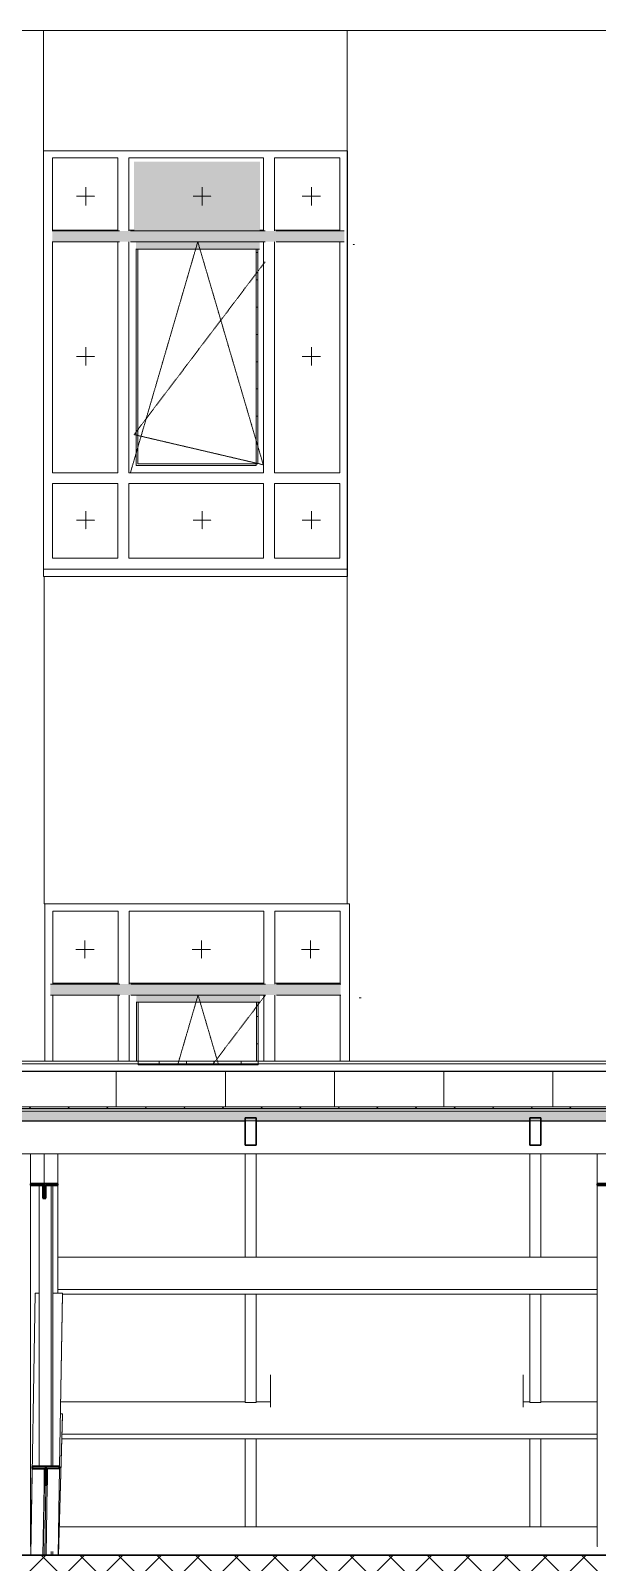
# Model space of a CAD drawing. Header units: millimetres. Extents: x -3929 to 624051, y 52832 to 514950.
# Drawn here: x 517461 to 520576, y 116246 to 124666 of the extents above; entities that cross this region are included whole.
import ezdxf

# ---------------------------------------------------------------- set-up
doc = ezdxf.new("R2010")
doc.units = ezdxf.units.MM
doc.linetypes.add('ADSK_Штриховая_ш3 п1_5', pattern=[4.5, 3, -1.5])
for name, color, linetype, lineweight in [('Каркас', 7, 'Continuous', 18), ('Крыша', 7, 'Continuous', 9), ('Крыша штриховка', 7, 'Continuous', 9), ('Несущие колонны', 7, 'Continuous', 18), ('Ограждение', 7, 'Continuous', 9), ('Окна', 7, 'Continuous', 9), ('Перекрытие', 7, 'Continuous', 18), ('Стены внутренние', 7, 'Continuous', 18), ('Стены наружные', 7, 'Continuous', 18), ('Узлы', 7, 'Continuous', 18), ('ШТРИХОВКА', 252, 'Continuous', 15)]:
    doc.layers.add(name, color=color, linetype=linetype, lineweight=lineweight)
doc.layers.add('Линии', color=7, linetype='Continuous', lineweight=9, true_color=0x00a600)
pattern_1 = [(0, (492818.01, 121045.93), (0, 150), []), (90, (492818.01, 121045.93), (-150, 9e-15), [])]

# ---------------------------------------------------------------- blocks, each defined once
blk = doc.blocks.new('окно трехпол с фрамугой - 1700-2320_h_ _нов_-V68-Разрез 2-2')
at = {"layer": 'Окна'}
for p, q in [((34212, 7080), (33852, 7080)), ((33852, 7080), (33852, 6678.6)), ((34211.8, 6683.4), (34211.8, 7080)), ((34212, 6678.6), (34212, 7080)), ((35011.9, 7080), (34271.9, 7080)), ((34271.9, 6678.6), (34271.9, 7080)), ((35011.8, 6683.4), (35011.8, 7080)), ((35011.9, 6678.6), (35011.9, 7080)), ((35431.9, 7080), (35071.9, 7080)), ((35071.9, 6678.6), (35071.9, 7080)), ((35431.8, 6683.4), (35431.8, 7080)), ((35431.9, 6678.6), (35431.9, 7080)), ((33852, 6618.6), (33852, 6255)), ((34211.8, 6255), (34211.8, 6618.6)), ((34212, 6255), (34212, 6618.6)), ((34271.9, 6255), (34271.9, 6618.6)), ((35011.9, 6255), (35011.9, 6618.6)), ((35071.9, 6255), (35071.9, 6618.6)), ((35431.8, 6255), (35431.8, 6618.6)), ((35431.9, 6255), (35431.9, 6618.6))]:
    blk.add_line(p, q, dxfattribs=at)
blk = doc.blocks.new('окно трехпол с фрамугой - 1700-2320_h_ _нов_-2116361-Разрез 2-2')
at = {"layer": 'Окна'}
for p, q in [((34210.1, 11220), (33850.1, 11220)), ((33850.1, 11220), (33850.1, 10819.3)), ((34210, 10823.4), (34210, 11220)), ((34210.1, 10819.3), (34210.1, 11220)), ((35010.1, 11220), (34270.1, 11220)), ((34270.1, 10819.3), (34270.1, 11220)), ((35010, 10823.4), (35010, 11220)), ((35010.1, 10819.3), (35010.1, 11220)), ((35430.1, 11220), (35070.1, 11220)), ((35070.1, 10819.3), (35070.1, 11220)), ((35429.9, 10823.4), (35429.9, 11220)), ((35430.1, 10819.3), (35430.1, 11220)), ((33850.1, 10759.5), (33850.1, 9490)), ((34210, 9490), (34210, 10759.3)), ((34210.1, 9490), (34210.1, 10759.3)), ((34270.1, 9490), (34270.1, 10759.3)), ((35010.1, 9490), (35010.1, 10759.3)), ((35070.1, 9490), (35070.1, 10759.3)), ((35429.9, 9490), (35429.9, 10759.3)), ((35430.1, 9490), (35430.1, 10759.3)), ((34210.1, 9490), (33850.1, 9490)), ((35010.1, 9490), (34270.1, 9490)), ((35430.1, 9490), (35070.1, 9490)), ((34210.1, 9430), (33850.1, 9430)), ((33850.1, 9430), (33850.1, 9020)), ((34210, 9020), (34210, 9430)), ((34210.1, 9020), (34210.1, 9430)), ((35010.1, 9430), (34270.1, 9430)), ((34270.1, 9020), (34270.1, 9430)), ((35010, 9020), (35010, 9430)), ((35010.1, 9020), (35010.1, 9430)), ((35430.1, 9430), (35070.1, 9430)), ((35070.1, 9020), (35070.1, 9430)), ((35429.9, 9020), (35429.9, 9430)), ((35430.1, 9020), (35430.1, 9430)), ((33850.1, 9020), (34210.1, 9020)), ((34270.1, 9020), (35010.1, 9020)), ((35070.1, 9020), (35430.1, 9020)), ((35470.7, 8960), (33801.5, 8960)), ((35470.7, 8960), (33801.5, 8960))]:
    blk.add_line(p, q, dxfattribs=at)
blk = doc.blocks.new('LL-Двойной уголок - 2L75X75X8-V74-Разрез 2-2')
at = {"layer": 'Каркас'}
for p, q in [((36844.7, 5745.9), (36844.7, 5581.7)), ((36919.7, 5581.7), (36919.7, 5745.9)), ((36919.7, 5581.7), (36919.7, 5745.9)), ((36994.7, 5745.9), (36994.7, 5581.7))]:
    blk.add_line(p, q, dxfattribs=at)
at = {"layer": 'Каркас', "lineweight": 40}
for p, q in [((36919.7, 5581.7), (36844.7, 5581.7)), ((36844.7, 5581.7), (36844.7, 5573.2)), ((36844.7, 5573.2), (36911.7, 5573.2)), ((36911.7, 5573.2), (36911.7, 5501.6)), ((36919.7, 5581.7), (36919.7, 5501.6)), ((36994.7, 5581.7), (36919.7, 5581.7)), ((36919.7, 5501.6), (36919.7, 5581.7)), ((36927.7, 5501.6), (36927.7, 5573.2)), ((36927.7, 5573.2), (36994.7, 5573.2)), ((36994.7, 5573.2), (36994.7, 5581.7)), ((36911.7, 5501.6), (36919.7, 5501.6)), ((36919.7, 5501.6), (36927.7, 5501.6))]:
    blk.add_line(p, q, dxfattribs=at)
blk = doc.blocks.new('LL-Двойной уголок - 2L75X75X8-2259724-Разрез 2-2')
at = {"layer": 'Каркас'}
for p, q in [((39919.7, 3586.7), (39919.7, 5573.2)), ((40069.7, 4980.3), (40069.7, 5573.2)), ((39921.2, 3586.7), (39919.7, 3586.7))]:
    blk.add_line(p, q, dxfattribs=at)
blk = doc.blocks.new('LL-Двойной уголок - 2L75X75X8-V76-Разрез 2-2')
at = {"layer": 'Каркас'}
for p, q in [((33729.7, 5745.9), (33729.7, 5581.7)), ((33804.7, 5581.7), (33804.7, 5745.9)), ((33804.7, 5581.7), (33804.7, 5745.9)), ((33879.7, 5745.9), (33879.7, 5581.7))]:
    blk.add_line(p, q, dxfattribs=at)
at = {"layer": 'Каркас', "lineweight": 40}
for p, q in [((33804.7, 5581.7), (33729.7, 5581.7)), ((33729.7, 5581.7), (33729.7, 5573.2)), ((33729.7, 5573.2), (33796.7, 5573.2)), ((33796.7, 5573.2), (33796.7, 5501.6)), ((33804.7, 5581.7), (33804.7, 5501.6)), ((33879.7, 5581.7), (33804.7, 5581.7)), ((33804.7, 5501.6), (33804.7, 5581.7)), ((33812.7, 5501.6), (33812.7, 5573.2)), ((33812.7, 5573.2), (33879.7, 5573.2)), ((33879.7, 5573.2), (33879.7, 5581.7)), ((33796.7, 5501.6), (33804.7, 5501.6)), ((33804.7, 5501.6), (33812.7, 5501.6))]:
    blk.add_line(p, q, dxfattribs=at)
blk = doc.blocks.new('LL-Двойной уголок - 2L75X75X8-V77-Разрез 2-2')
at = {"layer": 'Каркас'}
for p, q in [((33730.4, 3540), (33738.8, 4026.6)), ((33730.6, 3540), (33738.8, 4015.8)), ((33797.6, 3540), (33805.8, 4016.7)), ((33880.6, 3540), (33888.9, 4017.9)), ((33799.2, 3540), (33805.8, 3926.4)), ((33807.2, 3540), (33813.8, 3926.5)), ((33807.2, 3540), (33813.8, 3926.5)), ((33815.2, 3540), (33821.8, 3926.6))]:
    blk.add_line(p, q, dxfattribs=at)
at = {"layer": 'Каркас', "lineweight": 40}
for p, q in [((33813.8, 4027.6), (33738.8, 4026.6)), ((33738.8, 4026.6), (33738.8, 4015.8)), ((33738.8, 4015.8), (33805.8, 4016.7)), ((33805.8, 4016.7), (33805.8, 3926.4)), ((33888.9, 4028.7), (33813.8, 4027.6)), ((33813.8, 4027.6), (33813.8, 3926.5)), ((33813.8, 3926.5), (33813.8, 4027.6)), ((33821.8, 4016.9), (33888.9, 4017.9)), ((33821.8, 3926.6), (33821.8, 4016.9)), ((33888.9, 4017.9), (33888.9, 4028.7)), ((33805.8, 3926.4), (33813.8, 3926.5)), ((33813.8, 3926.5), (33821.8, 3926.6))]:
    blk.add_line(p, q, dxfattribs=at)
blk = doc.blocks.new('Двойной уголок _ГОСТ 8509-93_-Колонна - LL 75x8x8-2260324-Разрез 2-2')
at = {"layer": 'Несущие колонны'}
for p, q in [((39966.3, 5573.2), (39966.3, 4027.1)), ((40033.3, 5573.2), (40033.3, 4028)), ((40041.3, 4028.1), (40041.3, 5573.2)), ((40033.3, 3560.4), (40033.3, 3540)), ((40041.3, 3540), (40041.3, 3560.5))]:
    blk.add_line(p, q, dxfattribs=at)
blk = doc.blocks.new('LL-Двойной уголок - 2L75X75X8-2357592-Разрез 2-2')
at = {"layer": 'Каркас'}
for p, q in [((39944.5, 4980.3), (39920.5, 3544.1)), ((39944.5, 4980.3), (39966.3, 4980.3)), ((40041.3, 4980.3), (40094.5, 4980.3)), ((40094.5, 4980.3), (40078.5, 4028.6)), ((40094.5, 4973.6), (40078.7, 4028.7)), ((40094.5, 4980.3), (40094.5, 4973.6)), ((39920.5, 3544.1), (39920.5, 3542.9))]:
    blk.add_line(p, q, dxfattribs=at)
blk = doc.blocks.new('LL-Двойной уголок - 2L75X75X8-2357601-Разрез 2-2')
at = {"layer": 'Каркас'}
for p, q in [((40094.7, 4316.9), (40072.3, 3540)), ((40094.7, 4309.5), (40072.6, 3540)), ((40083.4, 4316.9), (40094.7, 4316.9)), ((40094.7, 4316.9), (40094.7, 4309.5))]:
    blk.add_line(p, q, dxfattribs=at)
blk = doc.blocks.new('Окна 188 - Окна 188-2782503-Разрез 2-2')
at = {"layer": 'Окна'}
for p, q in [((34210, 10823.5), (33850.1, 10823.5)), ((34298.8, 10823.5), (34270.1, 10823.5)), ((35010, 10823.5), (34990.5, 10823.5)), ((35430, 10823.5), (35070.1, 10823.5)), ((34310, 9530), (34310, 10718.6)), ((34310, 10718.6), (34970, 10718.6)), ((34970, 10718.6), (34970, 9530)), ((34970, 9530), (34970, 10718.6)), ((34970, 9530), (34310, 9530))]:
    blk.add_line(p, q, dxfattribs=at)
blk = doc.blocks.new('Окна 190 - Окна 188-2782819-Разрез 2-2')
at = {"layer": 'Окна'}
for p, q in [((34211.9, 6683.5), (33852, 6683.5)), ((35011.9, 6683.5), (34271.9, 6683.5)), ((35431.9, 6683.5), (35071.9, 6683.5)), ((34311.9, 6255), (34311.9, 6578.6)), ((34971.8, 6255), (34971.8, 6578.6)), ((34971.9, 6578.6), (34971.9, 6255))]:
    blk.add_line(p, q, dxfattribs=at)
blk = doc.blocks.new('Ограждение - Ограждение-2966641-Разрез 2-2')
at = {"layer": 'Ограждение'}
for p, q in [((19935.7, 6255), (43658.8, 6255)), ((43658.8, 6240), (19935.7, 6240)), ((43658.8, 6200.7), (19935.7, 6200.7)), ((43658.8, 6198.8), (19935.7, 6198.8))]:
    blk.add_line(p, q, dxfattribs=at)

msp = doc.modelspace()

# ---------------------------------------------------------------- hatches: boundary and pattern name
at = {"layer": 'Крыша'}
h = msp.add_hatch(dxfattribs=at)
h.set_pattern_fill('FP_3', color=256, style=0, pattern_type=2)
h.set_pattern_definition([(45, (492818.01, 121045.93), (-106.066, 106.066), [])])
h.paths.add_polyline_path([(527389.918, 118740.941), (527389.918, 118749.499), (503666.111, 118749.499), (503666.781, 118740.941), (527365.859, 118740.941)])
h.paths.add_polyline_path([(501622.684, 118740.941), (502691.111, 118740.941), (502691.111, 118749.499), (501622.684, 118749.499)])
h = msp.add_hatch(dxfattribs=at)
h.set_pattern_fill('FP_4', color=256, style=0, pattern_type=2)
h.set_pattern_definition([(76.301, (493918.01, 121045.93), (1300.0318, 6399.994), [388.03, -16080.425]), (78.518, (494064.5, 121748.13), (0.0002, 3200), [58.34, -6472.36]), (80.77, (494020.91, 121480.23), (1300.0188, 9599.9973), [271.41, -15938.46]), (78.518, (494009.3, 121423.06), (0.0002, 3200), [58.34, -6472.36]), (84.201, (494076.1, 121805.3), (-0.0124, 3200.0003), [388.03, -12477.82]), (95.799, (494118, 123100.83), (-1299.964, 9600.0053), [388.03, -12477.82]), (101.482, (494020.9, 123811.63), (-1300.001, 3200), [58.34, -6472.36]), (99.23, (494064.51, 123543.73), (-1300.013, 6399.997), [271.41, -15938.46]), (101.482, (494076.1, 123486.53), (-1300.001, 3200), [58.34, -6472.36]), (103.699, (494009.31, 123868.83), (-2600.0473, 9599.9871), [388.03, -16080.425]), (76.301, (494018.01, 121045.93), (1300.0318, 6399.994), [431.31, -16037.145]), (76.301, (493118.01, 121045.93), (1300.0318, 6399.994), [462.63, -16005.825]), (76.301, (492918.01, 121045.93), (1300.0318, 6399.994), [462.63, -16005.825]), (76.301, (493618.01, 121045.93), (1300.0318, 6399.994), [462.63, -16005.825]), (76.301, (493718.01, 121045.93), (1300.0318, 6399.994), [462.63, -16005.825]), (76.301, (493518.01, 121045.93), (1300.0318, 6399.994), [462.63, -16005.825]), (76.301, (493818.01, 121045.93), (1300.0318, 6399.994), [462.63, -16005.825]), (76.301, (493018.01, 121045.93), (1300.0318, 6399.994), [462.63, -16005.825]), (76.301, (493218.01, 121045.93), (1300.0318, 6399.994), [462.63, -16005.825]), (76.301, (493418.01, 121045.93), (1300.0318, 6399.994), [462.63, -16005.825]), (76.301, (493318.01, 121045.93), (1300.0318, 6399.994), [462.63, -16005.825]), (76.301, (492818.01, 121045.93), (1300.0318, 6399.994), [462.63, -16005.825]), (80.77, (493624.1, 121496.23), (1300.0188, 9599.9973), [462.63, -15747.24]), (80.77, (493424.1, 121496.23), (1300.0188, 9599.9973), [462.63, -15747.24]), (80.77, (493224.1, 121496.23), (1300.0188, 9599.9973), [462.63, -15747.24]), (80.77, (493324.1, 121496.23), (1300.0188, 9599.9973), [462.63, -15747.24]), (80.77, (493824.11, 121496.23), (1300.0188, 9599.9973), [462.63, -15747.24]), (80.77, (493124.1, 121496.23), (1300.0188, 9599.9973), [462.63, -15747.24]), (80.77, (493724.1, 121496.23), (1300.0188, 9599.9973), [462.63, -15747.24]), (80.77, (493024.1, 121496.23), (1300.0188, 9599.9973), [462.63, -15747.24]), (80.77, (493524.1, 121496.23), (1300.0188, 9599.9973), [462.63, -15747.24]), (80.77, (492818.01, 121465.48), (1300.0188, 9599.9973), [475.15, -15734.72]), (80.77, (492924.1, 121496.23), (1300.0188, 9599.9973), [462.63, -15747.24]), (80.77, (493924.11, 121496.23), (1300.0188, 9599.9973), [462.63, -15747.24]), (85.355, (493595.17, 121953.36), (-0.0043, 3200.0005), [462.63, -15590.1]), (85.355, (493695.17, 121953.36), (-0.0043, 3200.0005), [462.63, -15590.1]), (85.355, (493195.17, 121953.36), (-0.0043, 3200.0005), [462.63, -15590.1]), (85.355, (493395.17, 121953.36), (-0.0043, 3200.0005), [462.63, -15590.1]), (90, (493230.8, 122414.6), (-1300, 8e-14), [462.63, -2737.37]), (90, (493430.8, 122414.6), (-1300, 8e-14), [462.63, -2737.37]), (90, (493330.8, 122414.6), (-1300, 8e-14), [462.63, -2737.37]), (103.699, (494118.01, 123826.33), (-2600.0473, 9599.9871), [431.31, -16037.145]), (85.355, (493995.21, 121953.36), (-0.0043, 3200.0005), [462.63, -15590.1]), (85.355, (492892.98, 121934.7), (-0.0043, 3200.0005), [475.15, -15577.58]), (85.355, (493095.17, 121953.36), (-0.0043, 3200.0005), [462.63, -15590.1]), (85.355, (492995.17, 121953.36), (-0.0043, 3200.0005), [462.63, -15590.1]), (85.355, (493795.17, 121953.36), (-0.0043, 3200.0005), [462.63, -15590.1]), (85.355, (493295.17, 121953.36), (-0.0043, 3200.0005), [462.63, -15590.1]), (85.355, (493895.21, 121953.36), (-0.0043, 3200.0005), [462.63, -15590.1]), (85.355, (493495.17, 121953.36), (-0.0043, 3200.0005), [462.63, -15590.1]), (90, (493030.8, 122414.6), (-1300, 8e-14), [462.63, -2737.37]), (86.127, (492829.52, 122560.93), (-0.0276, 3200), [85.2, -19158.76]), (90, (492829.5, 122427.7), (-1300, 8e-14), [133.23, -3066.77]), (86.127, (492818.01, 122257.63), (-0.0276, 3200), [170.4, -19073.56]), (90, (492818, 122191), (-1300, 8e-14), [66.62, -3133.38]), (90, (492930.6, 122408.3), (-1300, 8e-14), [475.15, -2724.85]), (90, (493130.8, 122414.6), (-1300, 8e-14), [462.63, -2737.37]), (93.873, (492823.77, 123015.83), (-1299.8635, 16000.011), [85.2, -19158.76]), (90, (492823.8, 122882.5), (-1300, 8e-14), [133.23, -3066.77]), (93.873, (492835.28, 122712.53), (-1299.8635, 16000.011), [170.4, -19073.56]), (90, (492835.3, 122645.9), (-1300, 8e-14), [66.62, -3133.38]), (90, (493530.8, 122414.6), (-1300, 8e-14), [462.63, -2737.37]), (90, (493930.8, 122414.6), (-1300, 8e-14), [462.63, -2737.37]), (90, (493830.8, 122414.6), (-1300, 8e-14), [462.63, -2737.37]), (90, (493730.8, 122414.6), (-1300, 8e-14), [462.63, -2737.37]), (90, (493630.8, 122414.6), (-1300, 8e-14), [462.63, -2737.37]), (90, (494030.8, 122414.6), (-1300, 8e-14), [462.63, -2737.37]), (94.645, (493030.82, 122877.23), (-1299.9824, 12800.0017), [462.63, -15590.1]), (94.645, (494030.81, 122877.23), (-1299.9824, 12800.0017), [462.63, -15590.1]), (94.645, (493330.82, 122877.23), (-1299.9824, 12800.0017), [462.63, -15590.1]), (94.645, (492930.57, 122883.53), (-1299.9824, 12800.0017), [475.15, -15577.58]), (94.645, (493930.81, 122877.23), (-1299.9824, 12800.0017), [462.63, -15590.1]), (94.645, (493130.82, 122877.23), (-1299.9824, 12800.0017), [462.63, -15590.1]), (94.645, (493530.82, 122877.23), (-1299.9824, 12800.0017), [462.63, -15590.1]), (94.645, (493430.82, 122877.23), (-1299.9824, 12800.0017), [462.63, -15590.1]), (94.645, (493230.82, 122877.23), (-1299.9824, 12800.0017), [462.63, -15590.1]), (94.645, (493630.82, 122877.23), (-1299.9824, 12800.0017), [462.63, -15590.1]), (94.645, (493830.81, 122877.23), (-1299.9824, 12800.0017), [462.63, -15590.1]), (94.645, (493730.82, 122877.23), (-1299.9824, 12800.0017), [462.63, -15590.1]), (99.23, (493995.21, 123338.53), (-1300.013, 6399.997), [462.63, -15747.24]), (99.23, (493595.17, 123338.53), (-1300.013, 6399.997), [462.63, -15747.24]), (99.23, (493895.21, 123338.53), (-1300.013, 6399.997), [462.63, -15747.24]), (99.23, (493195.17, 123338.53), (-1300.013, 6399.997), [462.63, -15747.24]), (99.23, (493095.17, 123338.53), (-1300.013, 6399.997), [462.63, -15747.24]), (99.23, (493395.17, 123338.53), (-1300.013, 6399.997), [462.63, -15747.24]), (99.23, (493495.17, 123338.53), (-1300.013, 6399.997), [462.63, -15747.24]), (99.23, (493695.17, 123338.53), (-1300.013, 6399.997), [462.63, -15747.24]), (99.23, (493295.17, 123338.53), (-1300.013, 6399.997), [462.63, -15747.24]), (99.23, (492995.17, 123338.53), (-1300.013, 6399.997), [462.63, -15747.24]), (99.23, (493795.17, 123338.53), (-1300.013, 6399.997), [462.63, -15747.24]), (99.23, (492892.98, 123357.13), (-1300.013, 6399.997), [475.15, -15734.72]), (103.699, (493924.11, 123795.63), (-2600.0473, 9599.9871), [462.63, -16005.825]), (103.699, (492924.1, 123795.63), (-2600.0473, 9599.9871), [462.63, -16005.825]), (103.699, (493724.1, 123795.63), (-2600.0473, 9599.9871), [462.63, -16005.825]), (103.699, (493524.1, 123795.63), (-2600.0473, 9599.9871), [462.63, -16005.825]), (103.699, (493224.1, 123795.63), (-2600.0473, 9599.9871), [462.63, -16005.825]), (103.699, (493124.1, 123795.63), (-2600.0473, 9599.9871), [462.63, -16005.825]), (103.699, (493324.1, 123795.63), (-2600.0473, 9599.9871), [462.63, -16005.825]), (103.699, (493824.11, 123795.63), (-2600.0473, 9599.9871), [462.63, -16005.825]), (103.699, (493024.1, 123795.63), (-2600.0473, 9599.9871), [462.63, -16005.825]), (103.699, (493624.1, 123795.63), (-2600.0473, 9599.9871), [462.63, -16005.825]), (103.699, (493424.1, 123795.63), (-2600.0473, 9599.9871), [462.63, -16005.825])])
h.paths.add_polyline_path([(502674.727, 118672.479), (502691.111, 118672.479), (502691.111, 118725.965), (501622.684, 118725.965), (501622.684, 118672.479), (502649.991, 118672.479)])
h.paths.add_polyline_path([(507524.771, 118672.479), (526434.134, 118672.479), (526434.134, 118725.965), (503666.111, 118725.965), (503666.781, 118672.479), (507414.543, 118672.479)])
h.paths.add_polyline_path([(527365.859, 118672.479), (527389.918, 118672.479), (527389.918, 118725.965), (526944.136, 118725.965), (526944.136, 118672.479), (527255.631, 118672.479)])
h.paths.add_polyline_path([(509949.793, 118696.591), (509949.793, 118696.595), (510060.021, 118696.595)])
h.paths.add_polyline_path([(510721.391, 118696.592), (510721.391, 118696.595), (510831.619, 118696.595)])
h.paths.add_polyline_path([(505540.662, 118696.592), (505540.662, 118696.594), (505650.89, 118696.594)])
h.paths.add_polyline_path([(515681.663, 118696.594), (515681.663, 118696.597), (515791.891, 118696.597)])
h.paths.add_polyline_path([(518699.991, 118696.594), (518699.991, 118696.597), (518768.054, 118696.597)])
h.paths.add_polyline_path([(520518.836, 118696.595), (520518.833, 118696.597), (520531.707, 118696.598)])
at = {"layer": 'Крыша штриховка'}
h = msp.add_hatch(dxfattribs=at)
h.set_pattern_fill('FP_5', color=256, style=0, pattern_type=2)
h.set_pattern_definition([(90, (483731.1, 126730.43), (-600, 4e-14), [])])
h.paths.add_polyline_path([(501622.684, 118749.499), (502691.111, 118749.499), (502690.111, 118944.747), (501622.684, 118944.747), (501622.684, 118780.144)])
h.paths.add_polyline_path([(510611.162, 118749.499), (527389.918, 118749.499), (527389.918, 118944.747), (503666.111, 118944.747), (503666.781, 118749.499), (510390.706, 118749.499)])
at = {"layer": 'Узлы', "lineweight": 5, "true_color": 0xffffff}
for points in [[(518029.878, 123565.266), (518721.626, 123565.266), (518721.626, 123945.266), (518029.878, 123945.266), (518029.878, 123569.385)], [(517579.878, 123505.266), (519184.878, 123505.266), (519184.878, 123565.266), (517579.878, 123565.266)], [(518701.394, 123465.266), (518719.878, 123465.266), (518719.878, 123505.266), (518039.878, 123505.266), (518040.463, 123465.266), (518701.148, 123465.266)], [(518743.052, 119364.504), (519165.608, 119364.504), (519165.608, 119424.504), (517569.991, 119424.504), (517569.991, 119364.504), (518743.032, 119364.504)], [(518041.438, 119324.504), (518721.438, 119324.504), (518721.438, 119364.504), (518041.438, 119364.504), (518041.438, 119326.263)]]:
    msp.add_hatch(color=7, dxfattribs=at).paths.add_polyline_path(points)
at = {"layer": 'Узлы', "lineweight": 5, "true_color": 0x494949}
h = msp.add_hatch(dxfattribs=at)
h.set_pattern_fill('FP_21', color=251, style=0, pattern_type=2)
h.set_pattern_definition(pattern_1)
h.paths.add_polyline_path([(518701.067, 122285.253), (518709.878, 122285.253), (518709.878, 123465.266), (518701.067, 123464.415), (518701.067, 122313.17)])
h = msp.add_hatch(dxfattribs=at)
h.set_pattern_fill('FP_21', color=251, style=0, pattern_type=2)
h.set_pattern_definition(pattern_1)
h.paths.add_polyline_path([(518051.438, 118980.933), (518711.438, 118980.933), (518711.438, 119324.504), (518702.951, 119324.415), (518702.951, 119000.933), (518051.438, 119000.933), (518051.438, 118984.556)])
at = {"layer": 'ШТРИХОВКА'}
h = msp.add_hatch(dxfattribs=at)
h.set_pattern_fill('FP_15', color=252, style=0, pattern_type=2)
h.set_pattern_definition([(45, (492818.01, 121045.93), (-106.066, 106.066), []), (135, (492818.01, 121045.93), (-106.066, -106.066), [])])
h.paths.add_polyline_path([(513477.097, 116085.933), (526419.991, 116085.933), (526419.991, 116285.933), (501615.563, 116285.933), (501615.563, 116085.933), (513366.869, 116085.933)])

# ---------------------------------------------------------------- linework, layer by layer
at = {"layer": 'Каркас'}
for p, q in [((518639.991, 118670.377), (515609.991, 118670.378)), ((520204.991, 118670.377), (518699.991, 118670.377)), ((521739.991, 118670.377), (520264.991, 118670.377)), ((526419.991, 118491.835), (503666.781, 118491.837)), ((518639.991, 117922.713), (518639.991, 118491.836)), ((518699.991, 117922.713), (518699.991, 118491.836)), ((520204.991, 117922.713), (520204.991, 118491.836)), ((520264.991, 117922.713), (520264.991, 118491.836)), ((518639.991, 117924.474), (517610.83, 117924.474)), ((518699.991, 117922.713), (518639.991, 117922.713)), ((520204.991, 117924.474), (518699.991, 117924.474)), ((520264.991, 117922.713), (520204.991, 117922.713)), ((520575.83, 117924.474), (520264.991, 117924.474)), ((520575.83, 117745.933), (517610.83, 117745.933)), ((520575.83, 117720.281), (517635.47, 117720.281)), ((518639.991, 117125.341), (518639.991, 117720.281)), ((518699.991, 117125.341), (518699.991, 117720.281)), ((520204.991, 117125.341), (520204.991, 117720.281)), ((520264.991, 117125.341), (520264.991, 117720.281)), ((518639.991, 117128.758), (517625.582, 117128.758)), ((518699.991, 117125.341), (518639.991, 117125.341)), ((518778.973, 117128.758), (518699.991, 117128.758)), ((520204.991, 117128.758), (520168.973, 117128.758)), ((520264.991, 117125.341), (520204.991, 117125.341)), ((520575.83, 117128.758), (520264.991, 117128.758)), ((520575.83, 116924.565), (517632.076, 116924.565)), ((520575.83, 116950.217), (517632.815, 116950.217)), ((518639.991, 116441.258), (518639.991, 116924.565)), ((518699.991, 116441.258), (518699.991, 116924.565)), ((520204.991, 116441.258), (520204.991, 116924.565)), ((520264.991, 116441.258), (520264.991, 116924.565))]:
    msp.add_line(p, q, dxfattribs=at)
at = {"layer": 'Каркас', "lineweight": 30}
for p, q in [((518699.991, 118689.301), (518639.991, 118689.301)), ((518639.991, 118689.301), (518639.991, 118539.563)), ((518699.991, 118539.563), (518699.991, 118689.301)), ((520264.991, 118689.301), (520204.991, 118689.301)), ((520204.991, 118689.301), (520204.991, 118539.563)), ((520264.991, 118539.563), (520264.991, 118689.301)), ((518639.991, 118539.563), (518699.991, 118539.563)), ((520204.991, 118539.563), (520264.991, 118539.563))]:
    msp.add_line(p, q, dxfattribs=at)
at = {"layer": 'Крыша'}
msp.add_line((527389.918, 118749.499), (503666.111, 118749.499), dxfattribs=at)
at = {"layer": 'Крыша', "lineweight": 18}
for p, q in [((503666.111, 118740.941), (527389.918, 118740.941)), ((503666.111, 118739.871), (527389.918, 118739.871)), ((503666.111, 118738.802), (526434.134, 118738.802)), ((503666.111, 118725.965), (526434.134, 118725.965)), ((514245.031, 118672.479), (526434.134, 118672.479))]:
    msp.add_line(p, q, dxfattribs=at)
at = {"layer": 'Линии', "color": 7, "linetype": 'ADSK_Штриховая_ш3 п1_5', "lineweight": 5}
for p, q in [((517764.145, 123805.266), (517764.145, 123705.266)), ((518404.145, 123805.266), (518404.145, 123705.266)), ((519004.145, 123805.266), (519004.145, 123705.266)), ((517714.145, 123755.266), (517814.145, 123755.266)), ((518354.145, 123755.266), (518454.145, 123755.266)), ((518954.145, 123755.266), (519054.145, 123755.266)), ((518009.878, 122236.694), (518379.878, 123505.266)), ((518379.878, 123505.266), (518739.863, 122279.371)), ((518749.878, 123395.266), (518029.878, 122445.266)), ((517714.145, 122875.266), (517814.145, 122875.266)), ((517764.145, 122925.266), (517764.145, 122825.266)), ((518954.145, 122875.266), (519054.145, 122875.266)), ((519004.145, 122925.266), (519004.145, 122825.266)), ((518029.878, 122445.266), (518739.863, 122279.371)), ((517764.145, 122025.266), (517764.145, 121925.266)), ((518404.145, 122025.266), (518404.145, 121925.266)), ((519004.145, 122025.266), (519004.145, 121925.266)), ((517714.145, 121975.266), (517814.145, 121975.266)), ((518354.145, 121975.266), (518454.145, 121975.266)), ((518954.145, 121975.266), (519054.145, 121975.266)), ((517759.775, 119664.504), (517759.775, 119564.504)), ((518399.775, 119664.504), (518399.775, 119564.504)), ((518999.775, 119664.504), (518999.775, 119564.504)), ((517709.775, 119614.504), (517809.775, 119614.504)), ((518349.775, 119614.504), (518449.775, 119614.504)), ((518949.775, 119614.504), (519049.775, 119614.504)), ((518269.563, 118980.933), (518381.438, 119364.504)), ((518381.438, 119364.504), (518494.074, 118980.933)), ((518751.438, 119364.504), (518460.731, 118980.933))]:
    msp.add_line(p, q, dxfattribs=at)
at = {"layer": 'Линии', "color": 7}
for p, q in [((517949.878, 123565.266), (517579.878, 123565.266)), ((518029.878, 123565.266), (518009.878, 123565.266)), ((518029.878, 123565.266), (518721.626, 123565.266)), ((518749.878, 123565.266), (518721.626, 123565.266)), ((519184.878, 123565.266), (518809.878, 123565.266)), ((517579.878, 123505.266), (517949.878, 123505.266)), ((518009.878, 123505.266), (518039.878, 123505.266)), ((518719.878, 123505.266), (518039.878, 123505.266)), ((518039.878, 123465.266), (518719.878, 123465.266)), ((518049.878, 123465.266), (518049.878, 122285.253)), ((518709.878, 122285.253), (518709.878, 123465.266)), ((518719.878, 123505.266), (518749.878, 123505.266)), ((518809.878, 123505.266), (519184.878, 123505.266)), ((518049.878, 122285.253), (518709.878, 122285.253)), ((517952.067, 119424.504), (517569.991, 119424.504)), ((518752.067, 119424.504), (518012.067, 119424.504)), ((519165.608, 119424.504), (518812.067, 119424.504)), ((517569.991, 119364.504), (517952.067, 119364.504)), ((518012.067, 119364.504), (518041.438, 119364.504)), ((518721.438, 119364.504), (518041.438, 119364.504)), ((518041.438, 119324.504), (518721.438, 119324.504)), ((518051.438, 119324.504), (518051.438, 118980.933)), ((518711.438, 118980.933), (518711.438, 119324.504)), ((518721.438, 119364.504), (518752.067, 119364.504)), ((518812.067, 119364.504), (519165.608, 119364.504)), ((518051.438, 118980.933), (518711.438, 118980.933))]:
    msp.add_line(p, q, dxfattribs=at)
at = {"layer": 'Линии', "color": 7, "linetype": 'ADSK_Штриховая_ш3 п1_5'}
for p, q in [((519241.675, 123490.266), (519231.675, 123490.266)), ((519277.305, 119349.504), (519267.305, 119349.504))]:
    msp.add_line(p, q, dxfattribs=at)
at = {"layer": 'Перекрытие', "lineweight": 30}
msp.add_line((526419.991, 116285.933), (501615.563, 116285.933), dxfattribs=at)
at = {"layer": 'Стены внутренние'}
for p, q in [((519201.162, 124005.933), (519201.162, 121665.933)), ((519201.772, 124005.933), (519201.772, 121665.933)), ((519213.046, 119865.933), (519213.046, 119000.933)), ((519213.656, 119865.933), (519213.656, 119000.933)), ((520575.83, 116441.258), (517618.146, 116441.258))]:
    msp.add_line(p, q, dxfattribs=at)
at = {"layer": 'Стены наружные'}
for p, q in [((512112.801, 124665.933), (526767.257, 124665.933)), ((517531.707, 124665.933), (517531.707, 124005.933)), ((519201.367, 124005.933), (519201.367, 124665.933)), ((517531.702, 124005.933), (519202.636, 124005.933)), ((517532.658, 121665.933), (517532.658, 124005.933)), ((519202.636, 124005.933), (519202.636, 121665.933)), ((519201.641, 121665.933), (517532.658, 121665.933)), ((517535.375, 121665.933), (517535.375, 119865.933)), ((519201.641, 119865.933), (519201.641, 121665.933)), ((517535.37, 119865.933), (519214.52, 119865.933)), ((517539.44, 119000.933), (517539.44, 119865.933)), ((517539.542, 119000.933), (517539.542, 119865.933)), ((519214.419, 119865.933), (519214.419, 119000.933)), ((519214.52, 119865.933), (519214.52, 119000.933)), ((518778.973, 117276.795), (518778.973, 117098.845)), ((520168.973, 117098.845), (520168.973, 117276.795))]:
    msp.add_line(p, q, dxfattribs=at)

# ---------------------------------------------------------------- block references
at = {"layer": 'Каркас'}
for name, p in [('LL-Двойной уголок - 2L75X75X8-V76-Разрез 2-2', (483731.112, 112745.933)), ('LL-Двойной уголок - 2L75X75X8-V74-Разрез 2-2', (483731.112, 112745.933)), ('LL-Двойной уголок - 2L75X75X8-2259724-Разрез 2-2', (477541.112, 112745.933)), ('LL-Двойной уголок - 2L75X75X8-2259724-Разрез 2-2', (480656.112, 112745.933)), ('LL-Двойной уголок - 2L75X75X8-2357592-Разрез 2-2', (477541.112, 112745.933)), ('LL-Двойной уголок - 2L75X75X8-2357601-Разрез 2-2', (477541.112, 112745.933)), ('LL-Двойной уголок - 2L75X75X8-V77-Разрез 2-2', (483731.112, 112745.933))]:
    msp.add_blockref(name, p, dxfattribs=at)
at = {"layer": 'Несущие колонны'}
msp.add_blockref('Двойной уголок _ГОСТ 8509-93_-Колонна - LL 75x8x8-2260324-Разрез 2-2', (477541.112, 112745.933), dxfattribs=at)
at = {"layer": 'Ограждение'}
msp.add_blockref('Ограждение - Ограждение-2966641-Разрез 2-2', (483731.112, 112745.933), dxfattribs=at)
at = {"layer": 'Окна'}
for name in ['окно трехпол с фрамугой - 1700-2320_h_ _нов_-2116361-Разрез 2-2', 'Окна 188 - Окна 188-2782503-Разрез 2-2', 'окно трехпол с фрамугой - 1700-2320_h_ _нов_-V68-Разрез 2-2', 'Окна 190 - Окна 188-2782819-Разрез 2-2']:
    msp.add_blockref(name, (483731.112, 112745.933), dxfattribs=at)

doc.saveas('drawing.dxf')
